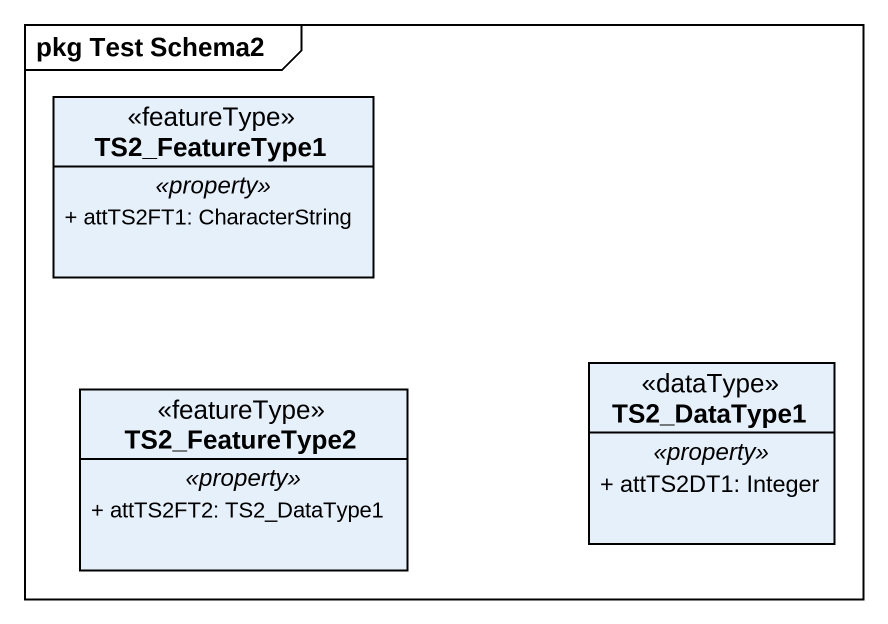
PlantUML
@startuml
mainframe pkg Test Schema2
hide circle
hide empty members
skinparam classAttributeIconSize 0
class TS2_FeatureType1 <<featureType>> {
  .. <<property>> ..
  + attTS2FT1: CharacterString
}
class TS2_FeatureType2 <<featureType>> {
  .. <<property>> ..
  + attTS2FT2: TS2_DataType1
}
class TS2_DataType1 <<dataType>> {
  .. <<property>> ..
  + attTS2DT1: Integer
}
@enduml
